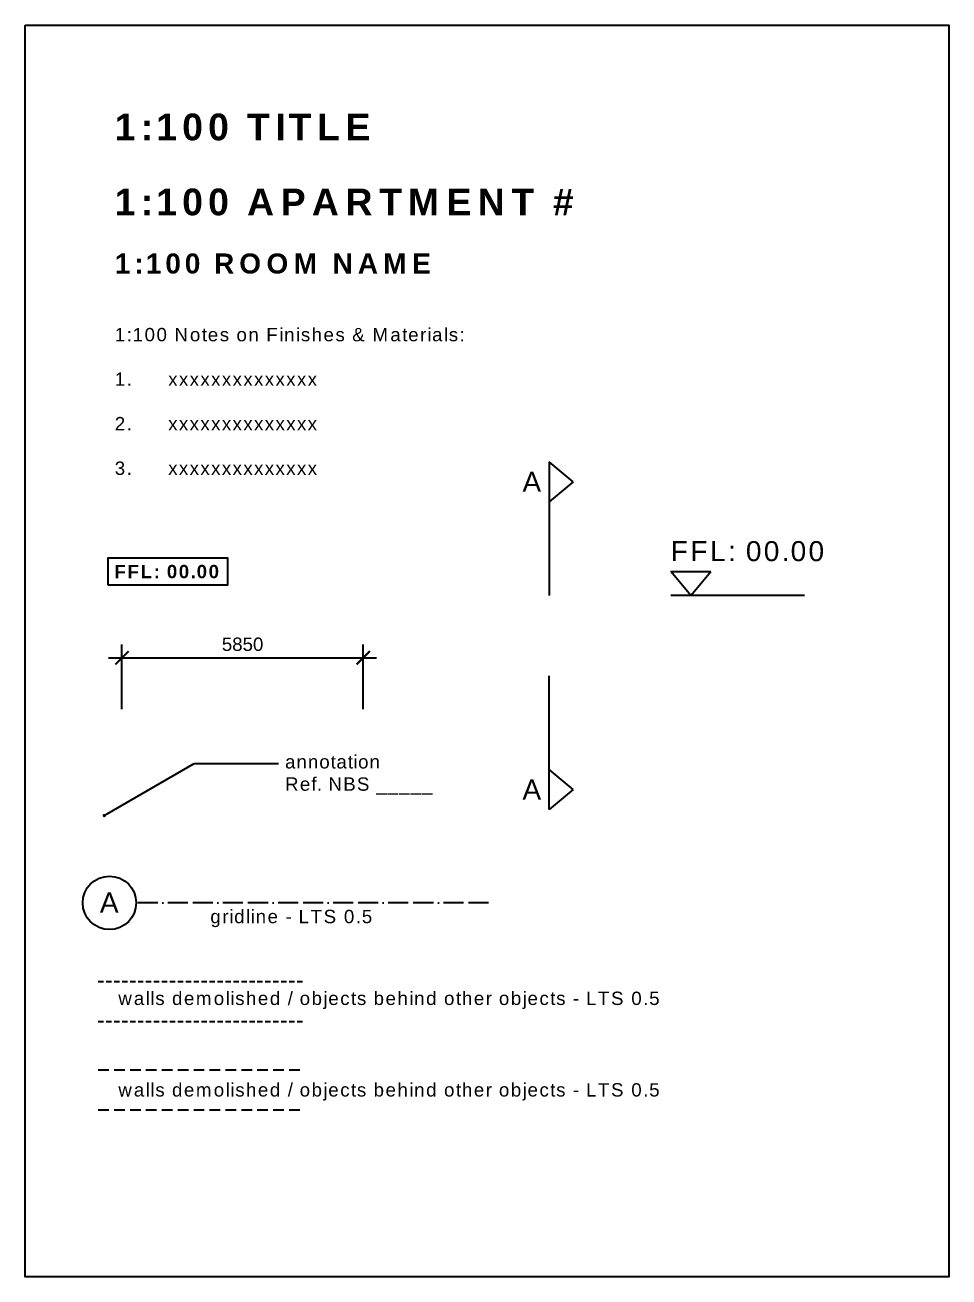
# Model space of a CAD drawing. Header units: millimetres. Extents: x 0 to 257100, y -5590 to 37493.
# Drawn here: x 19813 to 33644, y 0 to 18746 of the extents above; entities that cross this region are included whole.
import ezdxf
from ezdxf import colors
from ezdxf.entities.mleader import LeaderData, LeaderLine
from ezdxf.math import Vec2, Vec3

# ---------------------------------------------------------------- set-up
doc = ezdxf.new("R2010")
doc.units = ezdxf.units.MM
doc.header["$LTSCALE"] = 25
doc.header["$MEASUREMENT"] = 0
for name, pattern in [('ACAD_ISO11W100', [33, 12, -3, 12, -3, 0, -3]), ('DASHED2', [9.525, 6.35, -3.175]), ('HIDDEN2', [4.7625, 3.175, -1.5875])]:
    doc.linetypes.add(name, pattern=pattern)
for name, color, linetype in [('02 - Titles', 7, 'Continuous'), ('03 - Grids', 8, 'ACAD_ISO11W100'), ('05 - General Notes', 6, 'Continuous'), ('06 - Room Names', 2, 'Continuous'), ('07 - Dimensions', 6, 'Continuous'), ('20 - Existing Walls', 2, 'Continuous'), ('21 - New Walls', 4, 'Continuous')]:
    doc.layers.add(name, color=color, linetype=linetype)
doc.styles.add('GENERATED_STYLE_1', font='arial.ttf')
doc.styles.add('GENERATED_STYLE_7', font='arialbd.ttf')
doc.styles.get("Standard").update_dxf_attribs({"font": 'arial.ttf'})
doc.dimstyles.new('Dimstyle_6', dxfattribs={"dimtxt": 100, "dimasz": 100, "dimexe": 0.18, "dimexo": 0, "dimgap": 25, "dimtad": 1, "dimtih": 1, "dimtoh": 1, "dimdec": 0, "dimzin": 0, "dimdsep": 46, "dimtxsty": 'GENERATED_STYLE_1', "dimblk": 'ARCHTICK', "dimcen": 0.09, "dimclrd": 256, "dimclre": 256, "dimclrt": 256, "dimazin": 0, "dimtfac": 1, "dimtdec": 0, "dimtmove": 2, "dimatfit": 3, "dimfxl": 1, "dimtolj": 1, "dimtzin": 0, "dimlwd": -1, "dimlwe": -1, "dimarcsym": 0})

# ---------------------------------------------------------------- blocks, each defined once
blk = doc.blocks.new('_ArchTick')
at = {"color": 0, "linetype": 'ByBlock', "const_width": 0.15}
blk.add_lwpolyline([(-0.5, -0.5), (0.5, 0.5)], dxfattribs=at)
blk = doc.blocks.new('*D20')
at = {"layer": '07 - Dimensions', "transparency": 16777216}
for p, q in [((21264, 8501), (21264, 9471)), ((24876, 8501), (24876, 9471)), ((21064, 9271), (25076, 9271))]:
    blk.add_line(p, q, dxfattribs=at)
at = {"layer": 'Defpoints', "color": 0, "linetype": 'Continuous', "transparency": 16777216}
for p in [(24876, 9271), (21264, 8501), (24876, 8501)]:
    blk.add_point(p, dxfattribs=at)
at = {"layer": '07 - Dimensions', "linetype": 'Continuous', "transparency": 16777216, "xscale": 200, "yscale": 200, "zscale": 200, "rotation": 180}
blk.add_blockref('_ArchTick', (21264, 9271), dxfattribs=at)
at = {"layer": '07 - Dimensions', "linetype": 'Continuous', "transparency": 16777216, "xscale": 200, "yscale": 200, "zscale": 200}
blk.add_blockref('_ArchTick', (24876, 9271), dxfattribs=at)
at = {"layer": '07 - Dimensions', "linetype": 'Continuous', "transparency": 16777216, "insert": (23070, 9473), "char_height": 200, "attachment_point": 5, "style": 'GENERATED_STYLE_1'}
blk.add_mtext('\\A1;\\A1;5850', dxfattribs=at)
blk = doc.blocks.new('_Dot')
at = {"color": 0, "linetype": 'ByBlock', "lineweight": -2}
blk.add_line((-0.5, 0), (-1, 0), dxfattribs=at)
at = {"color": 0, "linetype": 'ByBlock', "const_width": 0.5}
blk.add_lwpolyline([(-0.25, 0, 1), (0.25, 0, 1)], format="xyb", close=True, dxfattribs=at)

msp = doc.modelspace()

# ---------------------------------------------------------------- linework, layer by layer
at = {"layer": '03 - Grids'}
msp.add_line((26750.7, 5602.1), (21476.8, 5602.1), dxfattribs=at)
at = {"layer": '03 - Grids', "color": 7, "linetype": 'Continuous'}
msp.add_circle((21076.8, 5602.1), 400, dxfattribs=at)
at = {"layer": '05 - General Notes', "color": 6}
msp.add_lwpolyline([(19813.2, 18746.4), (33644.2, 18746.4), (33644.2, 0), (19813.2, 0)], close=True, dxfattribs=at)
at = {"layer": '05 - General Notes', "color": 8}
msp.add_lwpolyline([(21050.8, 10362.6), (22850.8, 10362.6), (22850.8, 10762.6), (21050.8, 10762.6)], close=True, dxfattribs=at)
at = {"layer": '07 - Dimensions'}
for p, q in [((27659.7, 12206.7), (27659.7, 10206.7)), ((29480, 10564.2), (30080, 10564.2)), ((31480, 10206.7), (29480, 10206.7)), ((27659.7, 6999.1), (27659.7, 8999.1))]:
    msp.add_line(p, q, dxfattribs=at)
at = {"layer": '07 - Dimensions', "color": 4}
for p, q in [((28017.2, 11906.7), (27659.7, 12206.7)), ((28017.2, 11906.7), (27659.7, 11606.7)), ((29780, 10206.7), (29480, 10564.2)), ((29780, 10206.7), (30080, 10564.2)), ((28017.2, 7299.1), (27659.7, 7599.1)), ((28017.2, 7299.1), (27659.7, 6999.1))]:
    msp.add_line(p, q, dxfattribs=at)
at = {"layer": '20 - Existing Walls', "color": 8, "linetype": 'HIDDEN2'}
for p, q in [((20909.2, 4426.3), (24002.4, 4426.3)), ((20909.2, 3826.3), (24002.4, 3826.3))]:
    msp.add_line(p, q, dxfattribs=at)
at = {"layer": '21 - New Walls', "color": 1, "linetype": 'DASHED2'}
for p, q in [((20909.2, 3103.6), (24002.4, 3103.6)), ((20909.2, 2503.6), (24002.4, 2503.6))]:
    msp.add_line(p, q, dxfattribs=at)

# ---------------------------------------------------------------- texts
at = {"layer": '02 - Titles', "insert": (21156.4, 17420.2), "char_height": 400, "attachment_point": 1, "style": 'GENERATED_STYLE_7'}
msp.add_mtext_dynamic_manual_height_columns('{\\T1.25;1:100 TITLE }', width=7726.016, gutter_width=12.5, heights=[0], dxfattribs=at)
at = {"layer": '03 - Grids', "insert": (20933.8, 5757.4), "char_height": 300, "attachment_point": 1, "style": 'GENERATED_STYLE_7'}
msp.add_mtext_dynamic_manual_height_columns('{\\fArial|b0|i0|c0|p34;\\T1.15;A\\fArial|b1|i0|c0|p34;\\P\\T1.25; }', width=934.828, gutter_width=12.5, heights=[0], dxfattribs=at)
at = {"layer": '05 - General Notes', "style": 'GENERATED_STYLE_7'}
for s, width, insert, char_height, attachment_point in [('\\pxsm1;{\\fArial|b0|i0|c0|p34;\\T1.15;1:100 Notes on Finishes & Materials:\\P\\P1.^Ixxxxxxxxxxxxxx\\P\\P2.^Ixxxxxxxxxxxxxx\\P\\P3.^Ixxxxxxxxxxxxxx\\P\\ps*;\\fArial|b1|i0|c0|p34;\\T1.25; }', 6799.531, (21156.4, 14210.8), 200, 1), ('{\\fArial|b0|i0|c0|p34;\\T1.15;A\\fArial|b1|i0|c0|p34;\\T1.25; }', 3008.916, (27259.7, 11906.7), 300, 4), ('{\\fArial|b0|i0|c0|p34;\\T1.15;FFL: 00.00\\fArial|b1|i0|c0|p34;\\T1.25; }', 3008.916, (29480, 10714.2), 300, 7), ('{\\T1.15;FFL: 00.00\\P\\T1.25; }', 1594.693, (21150.8, 10662.6), 200, 1), ('{\\fArial|b0|i0|c0|p34;\\T1.15;A\\fArial|b1|i0|c0|p34;\\T1.25; }', 3008.916, (27259.7, 7299.1), 300, 4), ('{\\fArial|b0|i0|c0|p34;\\T1.15;gridline - LTS 0.5}', 3775.182, (22587, 5497.3), 200, 1), ('{\\fArial|b0|i0|c0|p34;\\T1.15;walls demolished / objects behind other objects - LTS 0.5}', 9738.239, (21210.2, 4272.4), 200, 1), ('{\\fArial|b0|i0|c0|p34;\\T1.15;walls demolished / objects behind other objects - LTS 0.5}', 9055.133, (21210.2, 2901.8), 200, 1)]:
    msp.add_mtext_dynamic_manual_height_columns(s, width=width, gutter_width=12.5, heights=[0], dxfattribs=dict(at, insert=insert, char_height=char_height, attachment_point=attachment_point))
at = {"layer": '06 - Room Names', "attachment_point": 1, "style": 'GENERATED_STYLE_7'}
for s, width, insert, char_height in [('{\\T1.25;1:100 APARTMENT # }', 7726.016, (21156.4, 16297.1), 400), ('{\\T1.25;1:100 ROOM NAME }', 5753.498, (21156.4, 15325.7), 300)]:
    msp.add_mtext_dynamic_manual_height_columns(s, width=width, gutter_width=12.5, heights=[0], dxfattribs=dict(at, insert=insert, char_height=char_height))

# ---------------------------------------------------------------- dimensions: what is measured, and where the dimension line sits
at = {"layer": '07 - Dimensions', "linetype": 'Continuous'}
dim = msp.add_linear_dim(base=(24876.2, 9271.2), p1=(21264, 8501), p2=(24876.2, 8501), text='\\A1;5850', dimstyle='Dimstyle_6', override={"dimtxt": 200, "dimasz": 200, "dimexe": 200, "dimgap": 100, "dimtad": 2, "dimtih": 0, "dimdle": 200, "dimse1": 0, "dimclrd": 256, "dimclre": 256, "dimclrt": 256, "dimfxlon": 0, "dimlwd": 65535, "dimlwe": 65535}, dxfattribs=at)
dim.commit()
dim.dimension.update_dxf_attribs({"geometry": '*D20', "text_midpoint": (23070.1, 9473.3)})

# ---------------------------------------------------------------- leaders
at = {"layer": '05 - General Notes'}
ml = msp.add_multileader_mtext('Standard', dxfattribs=at)
ml.set_content('\\pxsm1;{\\fArial|b0|i0|c0|p34;\\T1.1;annotation\\PRef. NBS _____}', color=256)
ml.set_leader_properties()
ml.set_arrow_properties(name='DOT')
ml.build(insert=Vec2(0, 0))
ml.multileader.update_dxf_attribs({"dogleg_length": 0.36, "arrow_head_size": 50})
ctx = ml.context
ctx.base_point, ctx.char_height, ctx.arrow_head_size, ctx.landing_gap_size, ctx.plane_origin = Vec3(23605.8, 7686.6), 200, 50, 100, Vec3(19950.5, 7204.3)
notes = []
notes.append((ctx, [(0, (1, 1, 0), (22346.2, 7686.6), (1, 0), 1259.6, [(0, [(20999.2, 6908.9)], 0, [])])]))
ctx.mtext.insert, ctx.mtext.line_spacing_factor, ctx.mtext.flow_direction = Vec3(23705.8, 7814.3), 0.6, 5
for ctx, leaders in notes:
    for number, flags, end, landing, length, lines in leaders:
        leader = LeaderData()
        leader.index, (leader.has_last_leader_line, leader.has_dogleg_vector, leader.attachment_direction) = number, flags
        leader.last_leader_point, leader.dogleg_vector, leader.dogleg_length = Vec3(end), Vec3(landing), length
        for number, points, colour, breaks in lines:
            line = LeaderLine()
            line.index, line.vertices, line.color, line.breaks = number, Vec3.list(points), colors.encode_raw_color(colour), breaks
            leader.lines.append(line)
        ctx.leaders.append(leader)

doc.saveas('drawing.dxf')
